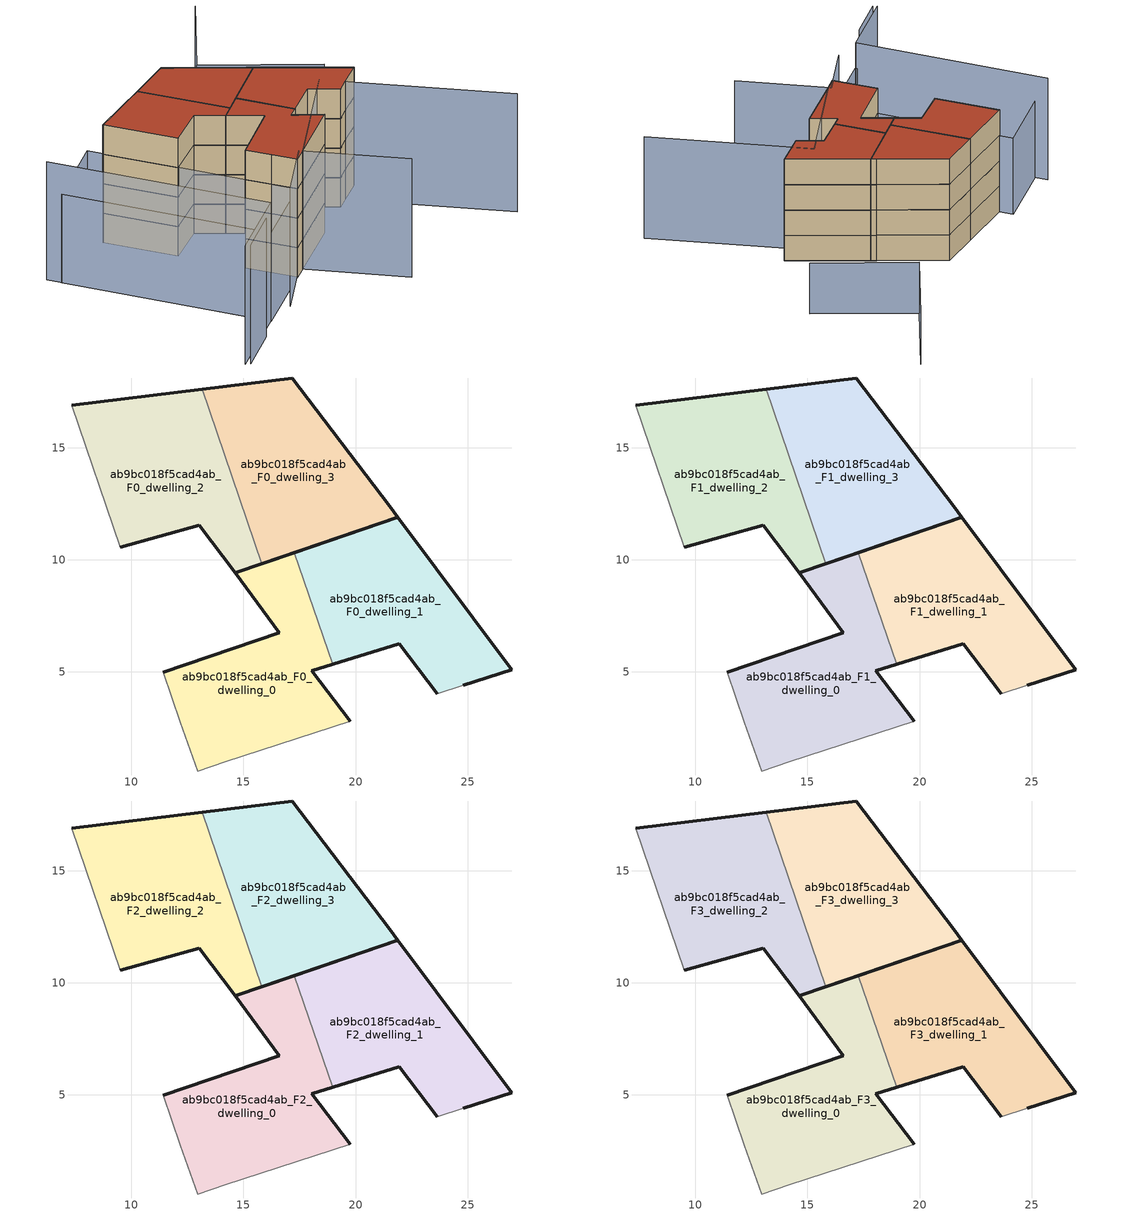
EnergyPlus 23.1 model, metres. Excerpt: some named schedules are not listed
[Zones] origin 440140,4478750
ab9bc018f5cad4ab_F0_dwelling_0
 floor ground (EU_floor_Construction): 19.77,2.79 18.05,5.04 18.98,5.33 17.27,10.32 14.62,9.41 16.6,6.76 11.41,4.98 12.19,2.76 12.97,0.58 14.2,0.99 z0
 wall outside (EU_wall_Construction): 11.41,4.98 16.6,6.76 14.62,9.41 17.27,10.32 / 18.98,5.33 18.05,5.04 19.77,2.79 z0:3
 wall adiabatic (EU_wall_Construction): 19.77,2.79 14.2,0.99 12.97,0.58 12.19,2.76 11.41,4.98 z0:3
 wall to ab9bc018f5cad4ab_F0_dwelling_1 (EU_wall_Construction): 17.27,10.32 18.98,5.33 z0:3
ab9bc018f5cad4ab_F0_dwelling_1
 floor ground (EU_floor_Construction): 26.98,5.1 21.89,11.9 17.27,10.32 18.98,5.33 21.94,6.25 23.64,4.02 24.81,4.4 z0
 wall outside (EU_wall_Construction): 17.27,10.32 21.89,11.9 26.98,5.1 24.81,4.4 / 23.64,4.02 21.94,6.25 18.98,5.33 z0:3
 wall adiabatic (EU_wall_Construction): 24.81,4.4 23.64,4.02 z0:3
ab9bc018f5cad4ab_F0_dwelling_2
 floor ground (EU_floor_Construction): 15.83,9.82 13.16,17.61 7.33,16.89 9.5,10.55 13.03,11.55 14.62,9.41 z0
 wall outside (EU_wall_Construction): 7.33,16.89 13.16,17.61 / 15.83,9.82 14.62,9.41 13.03,11.55 9.5,10.55 z0:3
 wall adiabatic (EU_wall_Construction): 9.5,10.55 7.33,16.89 z0:3
 wall to ab9bc018f5cad4ab_F0_dwelling_3 (EU_wall_Construction): 13.16,17.61 15.83,9.82 z0:3
ab9bc018f5cad4ab_F0_dwelling_3
 floor ground (EU_floor_Construction): 21.89,11.9 21.52,12.39 17.18,18.11 13.16,17.61 15.83,9.82 z0
 wall outside (EU_wall_Construction): 13.16,17.61 17.18,18.11 21.52,12.39 21.89,11.9 15.83,9.82 z0:3
ab9bc018f5cad4ab_F1_dwelling_0
 floor to ab9bc018f5cad4ab_F0_dwelling_0 (EU_floor_Construction): 19.77,2.79 18.05,5.04 18.98,5.33 17.27,10.32 14.62,9.41 16.6,6.76 11.41,4.98 12.19,2.76 12.97,0.58 14.2,0.99 z3
 wall outside (EU_wall_Construction): 11.41,4.98 16.6,6.76 14.62,9.41 17.27,10.32 / 18.98,5.33 18.05,5.04 19.77,2.79 z3:6
 wall adiabatic (EU_wall_Construction): 19.77,2.79 14.2,0.99 12.97,0.58 12.19,2.76 11.41,4.98 z3:6
 wall to ab9bc018f5cad4ab_F1_dwelling_1 (EU_wall_Construction): 17.27,10.32 18.98,5.33 z3:6
ab9bc018f5cad4ab_F1_dwelling_1
 floor to ab9bc018f5cad4ab_F0_dwelling_1 (EU_floor_Construction): 26.98,5.1 21.89,11.9 17.27,10.32 18.98,5.33 21.94,6.25 23.64,4.02 24.81,4.4 z3
 wall outside (EU_wall_Construction): 17.27,10.32 21.89,11.9 26.98,5.1 24.81,4.4 / 23.64,4.02 21.94,6.25 18.98,5.33 z3:6
 wall adiabatic (EU_wall_Construction): 24.81,4.4 23.64,4.02 z3:6
ab9bc018f5cad4ab_F1_dwelling_2
 floor to ab9bc018f5cad4ab_F0_dwelling_2 (EU_floor_Construction): 15.83,9.82 13.16,17.61 7.33,16.89 9.5,10.55 13.03,11.55 14.62,9.41 z3
 wall outside (EU_wall_Construction): 7.33,16.89 13.16,17.61 / 15.83,9.82 14.62,9.41 13.03,11.55 9.5,10.55 z3:6
 wall adiabatic (EU_wall_Construction): 9.5,10.55 7.33,16.89 z3:6
 wall to ab9bc018f5cad4ab_F1_dwelling_3 (EU_wall_Construction): 13.16,17.61 15.83,9.82 z3:6
ab9bc018f5cad4ab_F1_dwelling_3
 floor to ab9bc018f5cad4ab_F0_dwelling_3 (EU_floor_Construction): 21.89,11.9 21.52,12.39 17.18,18.11 13.16,17.61 15.83,9.82 z3
 wall outside (EU_wall_Construction): 13.16,17.61 17.18,18.11 21.52,12.39 21.89,11.9 15.83,9.82 z3:6
ab9bc018f5cad4ab_F2_dwelling_0
 floor to ab9bc018f5cad4ab_F1_dwelling_0 (EU_floor_Construction): 19.77,2.79 18.05,5.04 18.98,5.33 17.27,10.32 14.62,9.41 16.6,6.76 11.41,4.98 12.19,2.76 12.97,0.58 14.2,0.99 z6
 wall outside (EU_wall_Construction): 11.41,4.98 16.6,6.76 14.62,9.41 17.27,10.32 / 18.98,5.33 18.05,5.04 19.77,2.79 z6:9
 wall adiabatic (EU_wall_Construction): 19.77,2.79 14.2,0.99 12.97,0.58 12.19,2.76 11.41,4.98 z6:9
 wall to ab9bc018f5cad4ab_F2_dwelling_1 (EU_wall_Construction): 17.27,10.32 18.98,5.33 z6:9
ab9bc018f5cad4ab_F2_dwelling_1
 floor to ab9bc018f5cad4ab_F1_dwelling_1 (EU_floor_Construction): 26.98,5.1 21.89,11.9 17.27,10.32 18.98,5.33 21.94,6.25 23.64,4.02 24.81,4.4 z6
 wall outside (EU_wall_Construction): 17.27,10.32 21.89,11.9 26.98,5.1 24.81,4.4 / 23.64,4.02 21.94,6.25 18.98,5.33 z6:9
 wall adiabatic (EU_wall_Construction): 24.81,4.4 23.64,4.02 z6:9
ab9bc018f5cad4ab_F2_dwelling_2
 floor to ab9bc018f5cad4ab_F1_dwelling_2 (EU_floor_Construction): 15.83,9.82 13.16,17.61 7.33,16.89 9.5,10.55 13.03,11.55 14.62,9.41 z6
 wall outside (EU_wall_Construction): 7.33,16.89 13.16,17.61 / 15.83,9.82 14.62,9.41 13.03,11.55 9.5,10.55 z6:9
 wall adiabatic (EU_wall_Construction): 9.5,10.55 7.33,16.89 z6:9
 wall to ab9bc018f5cad4ab_F2_dwelling_3 (EU_wall_Construction): 13.16,17.61 15.83,9.82 z6:9
ab9bc018f5cad4ab_F2_dwelling_3
 floor to ab9bc018f5cad4ab_F1_dwelling_3 (EU_floor_Construction): 21.89,11.9 21.52,12.39 17.18,18.11 13.16,17.61 15.83,9.82 z6
 wall outside (EU_wall_Construction): 13.16,17.61 17.18,18.11 21.52,12.39 21.89,11.9 15.83,9.82 z6:9
ab9bc018f5cad4ab_F3_dwelling_0
 floor to ab9bc018f5cad4ab_F2_dwelling_0 (EU_floor_Construction): 19.77,2.79 18.05,5.04 18.98,5.33 17.27,10.32 14.62,9.41 16.6,6.76 11.41,4.98 12.19,2.76 12.97,0.58 14.2,0.99 z9
 wall outside (EU_wall_Construction): 11.41,4.98 16.6,6.76 14.62,9.41 17.27,10.32 / 18.98,5.33 18.05,5.04 19.77,2.79 z9:12
 wall adiabatic (EU_wall_Construction): 19.77,2.79 14.2,0.99 12.97,0.58 12.19,2.76 11.41,4.98 z9:12
 wall to ab9bc018f5cad4ab_F3_dwelling_1 (EU_wall_Construction): 17.27,10.32 18.98,5.33 z9:12
 roof outside (EU_roof_Construction): 17.27,10.32 18.98,5.33 18.05,5.04 19.77,2.79 14.2,0.99 12.97,0.58 12.19,2.76 11.41,4.98 16.6,6.76 14.62,9.41 z12
ab9bc018f5cad4ab_F3_dwelling_1
 floor to ab9bc018f5cad4ab_F2_dwelling_1 (EU_floor_Construction): 26.98,5.1 21.89,11.9 17.27,10.32 18.98,5.33 21.94,6.25 23.64,4.02 24.81,4.4 z9
 wall outside (EU_wall_Construction): 17.27,10.32 21.89,11.9 26.98,5.1 24.81,4.4 / 23.64,4.02 21.94,6.25 18.98,5.33 z9:12
 wall adiabatic (EU_wall_Construction): 24.81,4.4 23.64,4.02 z9:12
 roof outside (EU_roof_Construction): 21.89,11.9 26.98,5.1 24.81,4.4 23.64,4.02 21.94,6.25 18.98,5.33 17.27,10.32 z12
ab9bc018f5cad4ab_F3_dwelling_2
 floor to ab9bc018f5cad4ab_F2_dwelling_2 (EU_floor_Construction): 15.83,9.82 13.16,17.61 7.33,16.89 9.5,10.55 13.03,11.55 14.62,9.41 z9
 wall outside (EU_wall_Construction): 7.33,16.89 13.16,17.61 / 15.83,9.82 14.62,9.41 13.03,11.55 9.5,10.55 z9:12
 wall adiabatic (EU_wall_Construction): 9.5,10.55 7.33,16.89 z9:12
 wall to ab9bc018f5cad4ab_F3_dwelling_3 (EU_wall_Construction): 13.16,17.61 15.83,9.82 z9:12
 roof outside (EU_roof_Construction): 13.16,17.61 15.83,9.82 14.62,9.41 13.03,11.55 9.5,10.55 7.33,16.89 z12
ab9bc018f5cad4ab_F3_dwelling_3
 floor to ab9bc018f5cad4ab_F2_dwelling_3 (EU_floor_Construction): 21.89,11.9 21.52,12.39 17.18,18.11 13.16,17.61 15.83,9.82 z9
 wall outside (EU_wall_Construction): 13.16,17.61 17.18,18.11 21.52,12.39 21.89,11.9 15.83,9.82 z9:12
 roof outside (EU_roof_Construction): 17.18,18.11 21.52,12.39 21.89,11.9 15.83,9.82 13.16,17.61 z12
shading: 0.15,-4.03 4.22,-2.62 / 9.08,-1.52 14.06,1.27 / 14.06,1.27 18.75,-7.07 / 14.2,0.99 23.71,6.35 / 23.71,6.35 31.97,-8.31 / 0.05,17.33 6.32,-1.53 / 6.32,-1.53 -0.17,-3.69 z0:12; 6.34,-1.59 0.42,16.05 / 0.42,16.05 6.99,18.25 / 6.99,18.25 12.91,0.62 / 12.91,0.62 6.34,-1.59 z0:9; 32.99,12.7 26.44,21.26 / 26.44,21.26 33.55,26.7 z0:6
[Building]
EU S2 Campaign: North Axis=0; Terrain=City; Solar Distribution=FullExterior
[Site:Location]
Madrid: Latitude=40.5; Longitude=-3.5; Time Zone=1; Elevation=609
[SizingPeriod:WeatherFileDays]
AnnualSizingPeriod: Begin Month=1; Begin Day of Month=1; End Month=12; End Day of Month=31; Day of Week for Start Day=Monday; Use Weather File Daylight Saving Period=No; Use Weather File Rain and Snow Indicators=No
[MATERIAL]
EU_InternalMass_Material: Roughness=MediumRough; Thickness=0.1; Conductivity=1; Density=1800; Specific Heat=900; Thermal Absorptance=0.9; Solar Absorptance=0.7; Visible Absorptance=0.7
[MATERIAL:NOMASS] Roughness=MediumRough; Thermal Absorptance=0.9; Solar Absorptance=0.7; Visible Absorptance=0.7
Name | Thermal Resistance
EU_wall_NoMass | 0.419739
EU_roof_NoMass | 0.352165
EU_floor_NoMass | 0.608284
[CONSTRUCTION]
EU_wall_Construction: EU_wall_NoMass
EU_roof_Construction: EU_roof_NoMass
EU_floor_Construction: EU_floor_NoMass
EU_InternalMass_Construction: EU_InternalMass_Material
[ZONE] Type=1; Multiplier=1; Ceiling Height=autocalculate; Floor Area=autocalculate; Part of Total Floor Area=Yes
Name | Volume
ab9bc018f5cad4ab_F0_dwelling_0; ab9bc018f5cad4ab_F1_dwelling_0; ab9bc018f5cad4ab_F2_dwelling_0; ab9bc018f5cad4ab_F3_dwelling_0 | 120.185
ab9bc018f5cad4ab_F0_dwelling_1; ab9bc018f5cad4ab_F1_dwelling_1; ab9bc018f5cad4ab_F2_dwelling_1; ab9bc018f5cad4ab_F3_dwelling_1 | 120.181
ab9bc018f5cad4ab_F0_dwelling_2; ab9bc018f5cad4ab_F1_dwelling_2; ab9bc018f5cad4ab_F2_dwelling_2; ab9bc018f5cad4ab_F3_dwelling_2 | 120.184
ab9bc018f5cad4ab_F0_dwelling_3; ab9bc018f5cad4ab_F1_dwelling_3; ab9bc018f5cad4ab_F2_dwelling_3; ab9bc018f5cad4ab_F3_dwelling_3 | 120.191
[INTERNALMASS] Construction=EU_InternalMass_Construction
Name | Zone or ZoneList | Surface Area
ab9bc018f5cad4ab_F0_dwelling_0_EU_InternalMass | ab9bc018f5cad4ab_F0_dwelling_0 | 40.0618
ab9bc018f5cad4ab_F0_dwelling_1_EU_InternalMass | ab9bc018f5cad4ab_F0_dwelling_1 | 40.0604
ab9bc018f5cad4ab_F0_dwelling_2_EU_InternalMass | ab9bc018f5cad4ab_F0_dwelling_2 | 40.0616
ab9bc018f5cad4ab_F0_dwelling_3_EU_InternalMass | ab9bc018f5cad4ab_F0_dwelling_3 | 40.0639
ab9bc018f5cad4ab_F1_dwelling_0_EU_InternalMass | ab9bc018f5cad4ab_F1_dwelling_0 | 40.0618
ab9bc018f5cad4ab_F1_dwelling_1_EU_InternalMass | ab9bc018f5cad4ab_F1_dwelling_1 | 40.0604
ab9bc018f5cad4ab_F1_dwelling_2_EU_InternalMass | ab9bc018f5cad4ab_F1_dwelling_2 | 40.0616
ab9bc018f5cad4ab_F1_dwelling_3_EU_InternalMass | ab9bc018f5cad4ab_F1_dwelling_3 | 40.0639
ab9bc018f5cad4ab_F2_dwelling_0_EU_InternalMass | ab9bc018f5cad4ab_F2_dwelling_0 | 40.0618
ab9bc018f5cad4ab_F2_dwelling_1_EU_InternalMass | ab9bc018f5cad4ab_F2_dwelling_1 | 40.0604
ab9bc018f5cad4ab_F2_dwelling_2_EU_InternalMass | ab9bc018f5cad4ab_F2_dwelling_2 | 40.0616
ab9bc018f5cad4ab_F2_dwelling_3_EU_InternalMass | ab9bc018f5cad4ab_F2_dwelling_3 | 40.0639
ab9bc018f5cad4ab_F3_dwelling_0_EU_InternalMass | ab9bc018f5cad4ab_F3_dwelling_0 | 40.0618
ab9bc018f5cad4ab_F3_dwelling_1_EU_InternalMass | ab9bc018f5cad4ab_F3_dwelling_1 | 40.0604
ab9bc018f5cad4ab_F3_dwelling_2_EU_InternalMass | ab9bc018f5cad4ab_F3_dwelling_2 | 40.0616
ab9bc018f5cad4ab_F3_dwelling_3_EU_InternalMass | ab9bc018f5cad4ab_F3_dwelling_3 | 40.0639
[OTHEREQUIPMENT] Fuel Type=Electricity; Design Level Calculation Method=Watts/Area; Power per Zone Floor Area=1; Fraction Latent=0; Fraction Radiant=0; Fraction Lost=0; Carbon Dioxide Generation Rate=0; EndUse Subcategory=EU_Step8_InternalGains
Name | Zone or ZoneList or Space or SpaceList | Schedule
EU_Step8_InternalGain_ab9bc018f5cad4ab_F0_dwelling_0_f000 | ab9bc018f5cad4ab_F0_dwelling_0 | EU_Step8_GainSchedule_ab9bc018f5cad4ab_F0_dwelling_0_f000
EU_Step8_InternalGain_ab9bc018f5cad4ab_F0_dwelling_1_f000 | ab9bc018f5cad4ab_F0_dwelling_1 | EU_Step8_GainSchedule_ab9bc018f5cad4ab_F0_dwelling_1_f000
EU_Step8_InternalGain_ab9bc018f5cad4ab_F0_dwelling_2_f000 | ab9bc018f5cad4ab_F0_dwelling_2 | EU_Step8_GainSchedule_ab9bc018f5cad4ab_F0_dwelling_2_f000
EU_Step8_InternalGain_ab9bc018f5cad4ab_F0_dwelling_3_f000 | ab9bc018f5cad4ab_F0_dwelling_3 | EU_Step8_GainSchedule_ab9bc018f5cad4ab_F0_dwelling_3_f000
EU_Step8_InternalGain_ab9bc018f5cad4ab_F1_dwelling_0_f000 | ab9bc018f5cad4ab_F1_dwelling_0 | EU_Step8_GainSchedule_ab9bc018f5cad4ab_F1_dwelling_0_f000
EU_Step8_InternalGain_ab9bc018f5cad4ab_F1_dwelling_1_f000 | ab9bc018f5cad4ab_F1_dwelling_1 | EU_Step8_GainSchedule_ab9bc018f5cad4ab_F1_dwelling_1_f000
EU_Step8_InternalGain_ab9bc018f5cad4ab_F1_dwelling_2_f000 | ab9bc018f5cad4ab_F1_dwelling_2 | EU_Step8_GainSchedule_ab9bc018f5cad4ab_F1_dwelling_2_f000
EU_Step8_InternalGain_ab9bc018f5cad4ab_F1_dwelling_3_f000 | ab9bc018f5cad4ab_F1_dwelling_3 | EU_Step8_GainSchedule_ab9bc018f5cad4ab_F1_dwelling_3_f000
EU_Step8_InternalGain_ab9bc018f5cad4ab_F2_dwelling_0_f000 | ab9bc018f5cad4ab_F2_dwelling_0 | EU_Step8_GainSchedule_ab9bc018f5cad4ab_F2_dwelling_0_f000
EU_Step8_InternalGain_ab9bc018f5cad4ab_F2_dwelling_1_f000 | ab9bc018f5cad4ab_F2_dwelling_1 | EU_Step8_GainSchedule_ab9bc018f5cad4ab_F2_dwelling_1_f000
EU_Step8_InternalGain_ab9bc018f5cad4ab_F2_dwelling_2_f000 | ab9bc018f5cad4ab_F2_dwelling_2 | EU_Step8_GainSchedule_ab9bc018f5cad4ab_F2_dwelling_2_f000
EU_Step8_InternalGain_ab9bc018f5cad4ab_F2_dwelling_3_f000 | ab9bc018f5cad4ab_F2_dwelling_3 | EU_Step8_GainSchedule_ab9bc018f5cad4ab_F2_dwelling_3_f000
EU_Step8_InternalGain_ab9bc018f5cad4ab_F3_dwelling_0_f000 | ab9bc018f5cad4ab_F3_dwelling_0 | EU_Step8_GainSchedule_ab9bc018f5cad4ab_F3_dwelling_0_f000
EU_Step8_InternalGain_ab9bc018f5cad4ab_F3_dwelling_1_f000 | ab9bc018f5cad4ab_F3_dwelling_1 | EU_Step8_GainSchedule_ab9bc018f5cad4ab_F3_dwelling_1_f000
EU_Step8_InternalGain_ab9bc018f5cad4ab_F3_dwelling_2_f000 | ab9bc018f5cad4ab_F3_dwelling_2 | EU_Step8_GainSchedule_ab9bc018f5cad4ab_F3_dwelling_2_f000
EU_Step8_InternalGain_ab9bc018f5cad4ab_F3_dwelling_3_f000 | ab9bc018f5cad4ab_F3_dwelling_3 | EU_Step8_GainSchedule_ab9bc018f5cad4ab_F3_dwelling_3_f000
[ZONEVENTILATION:DESIGNFLOWRATE] Schedule=EU_AlwaysOn; Design Flow Rate Calculation Method=AirChanges/Hour; Air Changes per Hour=0.703302; Ventilation Type=Natural; Fan Pressure Rise=0; Fan Total Efficiency=1; Constant Term Coefficient=1; Temperature Term Coefficient=0; Velocity Term Coefficient=0; Velocity Squared Term Coefficient=0; Minimum Indoor Temperature=-100; Maximum Indoor Temperature=100; Delta Temperature=-100; Minimum Outdoor Temperature=-100; Maximum Outdoor Temperature=100; Maximum Wind Speed=40
Name | Zone or ZoneList or Space or SpaceList
EU_ConstantAir_ab9bc018f5cad4ab_F0_dwelling_0 | ab9bc018f5cad4ab_F0_dwelling_0
EU_ConstantAir_ab9bc018f5cad4ab_F0_dwelling_1 | ab9bc018f5cad4ab_F0_dwelling_1
EU_ConstantAir_ab9bc018f5cad4ab_F0_dwelling_2 | ab9bc018f5cad4ab_F0_dwelling_2
EU_ConstantAir_ab9bc018f5cad4ab_F0_dwelling_3 | ab9bc018f5cad4ab_F0_dwelling_3
EU_ConstantAir_ab9bc018f5cad4ab_F1_dwelling_0 | ab9bc018f5cad4ab_F1_dwelling_0
EU_ConstantAir_ab9bc018f5cad4ab_F1_dwelling_1 | ab9bc018f5cad4ab_F1_dwelling_1
EU_ConstantAir_ab9bc018f5cad4ab_F1_dwelling_2 | ab9bc018f5cad4ab_F1_dwelling_2
EU_ConstantAir_ab9bc018f5cad4ab_F1_dwelling_3 | ab9bc018f5cad4ab_F1_dwelling_3
EU_ConstantAir_ab9bc018f5cad4ab_F2_dwelling_0 | ab9bc018f5cad4ab_F2_dwelling_0
EU_ConstantAir_ab9bc018f5cad4ab_F2_dwelling_1 | ab9bc018f5cad4ab_F2_dwelling_1
EU_ConstantAir_ab9bc018f5cad4ab_F2_dwelling_2 | ab9bc018f5cad4ab_F2_dwelling_2
EU_ConstantAir_ab9bc018f5cad4ab_F2_dwelling_3 | ab9bc018f5cad4ab_F2_dwelling_3
EU_ConstantAir_ab9bc018f5cad4ab_F3_dwelling_0 | ab9bc018f5cad4ab_F3_dwelling_0
EU_ConstantAir_ab9bc018f5cad4ab_F3_dwelling_1 | ab9bc018f5cad4ab_F3_dwelling_1
EU_ConstantAir_ab9bc018f5cad4ab_F3_dwelling_2 | ab9bc018f5cad4ab_F3_dwelling_2
EU_ConstantAir_ab9bc018f5cad4ab_F3_dwelling_3 | ab9bc018f5cad4ab_F3_dwelling_3
[HVACTEMPLATE:THERMOSTAT] Constant Heating Setpoint=20; Constant Cooling Setpoint=50
EU_HeatOnly_ab9bc018f5cad4ab_F0_dwelling_0; EU_HeatOnly_ab9bc018f5cad4ab_F0_dwelling_1; EU_HeatOnly_ab9bc018f5cad4ab_F0_dwelling_2; EU_HeatOnly_ab9bc018f5cad4ab_F0_dwelling_3; EU_HeatOnly_ab9bc018f5cad4ab_F1_dwelling_0; EU_HeatOnly_ab9bc018f5cad4ab_F1_dwelling_1; EU_HeatOnly_ab9bc018f5cad4ab_F1_dwelling_2; EU_HeatOnly_ab9bc018f5cad4ab_F1_dwelling_3; EU_HeatOnly_ab9bc018f5cad4ab_F2_dwelling_0; EU_HeatOnly_ab9bc018f5cad4ab_F2_dwelling_1; EU_HeatOnly_ab9bc018f5cad4ab_F2_dwelling_2; EU_HeatOnly_ab9bc018f5cad4ab_F2_dwelling_3; EU_HeatOnly_ab9bc018f5cad4ab_F3_dwelling_0; EU_HeatOnly_ab9bc018f5cad4ab_F3_dwelling_1; EU_HeatOnly_ab9bc018f5cad4ab_F3_dwelling_2; EU_HeatOnly_ab9bc018f5cad4ab_F3_dwelling_3
[HVACTEMPLATE:ZONE:IDEALLOADSAIRSYSTEM] System Availability Schedule=EU_AlwaysOn; Maximum Heating Supply Air Temperature=50; Minimum Cooling Supply Air Temperature=13; Maximum Heating Supply Air Humidity Ratio=0.0156; Minimum Cooling Supply Air Humidity Ratio=0.0077; Heating Limit=NoLimit; Cooling Limit=NoLimit; Heating Availability Schedule=EU_AlwaysOn; Cooling Availability Schedule=EU_CoolingOff; Dehumidification Control Type=ConstantSensibleHeatRatio; Cooling Sensible Heat Ratio=0.7; Dehumidification Setpoint=60; Humidification Control Type=None; Humidification Setpoint=30; Outdoor Air Method=None; Outdoor Air Flow Rate per Person=0.00944; Outdoor Air Flow Rate per Zone Floor Area=0; Outdoor Air Flow Rate per Zone=0; Demand Controlled Ventilation Type=None; Outdoor Air Economizer Type=NoEconomizer; Heat Recovery Type=None; Sensible Heat Recovery Effectiveness=0.7; Latent Heat Recovery Effectiveness=0.65
Name | Template Thermostat
ab9bc018f5cad4ab_F0_dwelling_0 | EU_HeatOnly_ab9bc018f5cad4ab_F0_dwelling_0
ab9bc018f5cad4ab_F0_dwelling_1 | EU_HeatOnly_ab9bc018f5cad4ab_F0_dwelling_1
ab9bc018f5cad4ab_F0_dwelling_2 | EU_HeatOnly_ab9bc018f5cad4ab_F0_dwelling_2
ab9bc018f5cad4ab_F0_dwelling_3 | EU_HeatOnly_ab9bc018f5cad4ab_F0_dwelling_3
ab9bc018f5cad4ab_F1_dwelling_0 | EU_HeatOnly_ab9bc018f5cad4ab_F1_dwelling_0
ab9bc018f5cad4ab_F1_dwelling_1 | EU_HeatOnly_ab9bc018f5cad4ab_F1_dwelling_1
ab9bc018f5cad4ab_F1_dwelling_2 | EU_HeatOnly_ab9bc018f5cad4ab_F1_dwelling_2
ab9bc018f5cad4ab_F1_dwelling_3 | EU_HeatOnly_ab9bc018f5cad4ab_F1_dwelling_3
ab9bc018f5cad4ab_F2_dwelling_0 | EU_HeatOnly_ab9bc018f5cad4ab_F2_dwelling_0
ab9bc018f5cad4ab_F2_dwelling_1 | EU_HeatOnly_ab9bc018f5cad4ab_F2_dwelling_1
ab9bc018f5cad4ab_F2_dwelling_2 | EU_HeatOnly_ab9bc018f5cad4ab_F2_dwelling_2
ab9bc018f5cad4ab_F2_dwelling_3 | EU_HeatOnly_ab9bc018f5cad4ab_F2_dwelling_3
ab9bc018f5cad4ab_F3_dwelling_0 | EU_HeatOnly_ab9bc018f5cad4ab_F3_dwelling_0
ab9bc018f5cad4ab_F3_dwelling_1 | EU_HeatOnly_ab9bc018f5cad4ab_F3_dwelling_1
